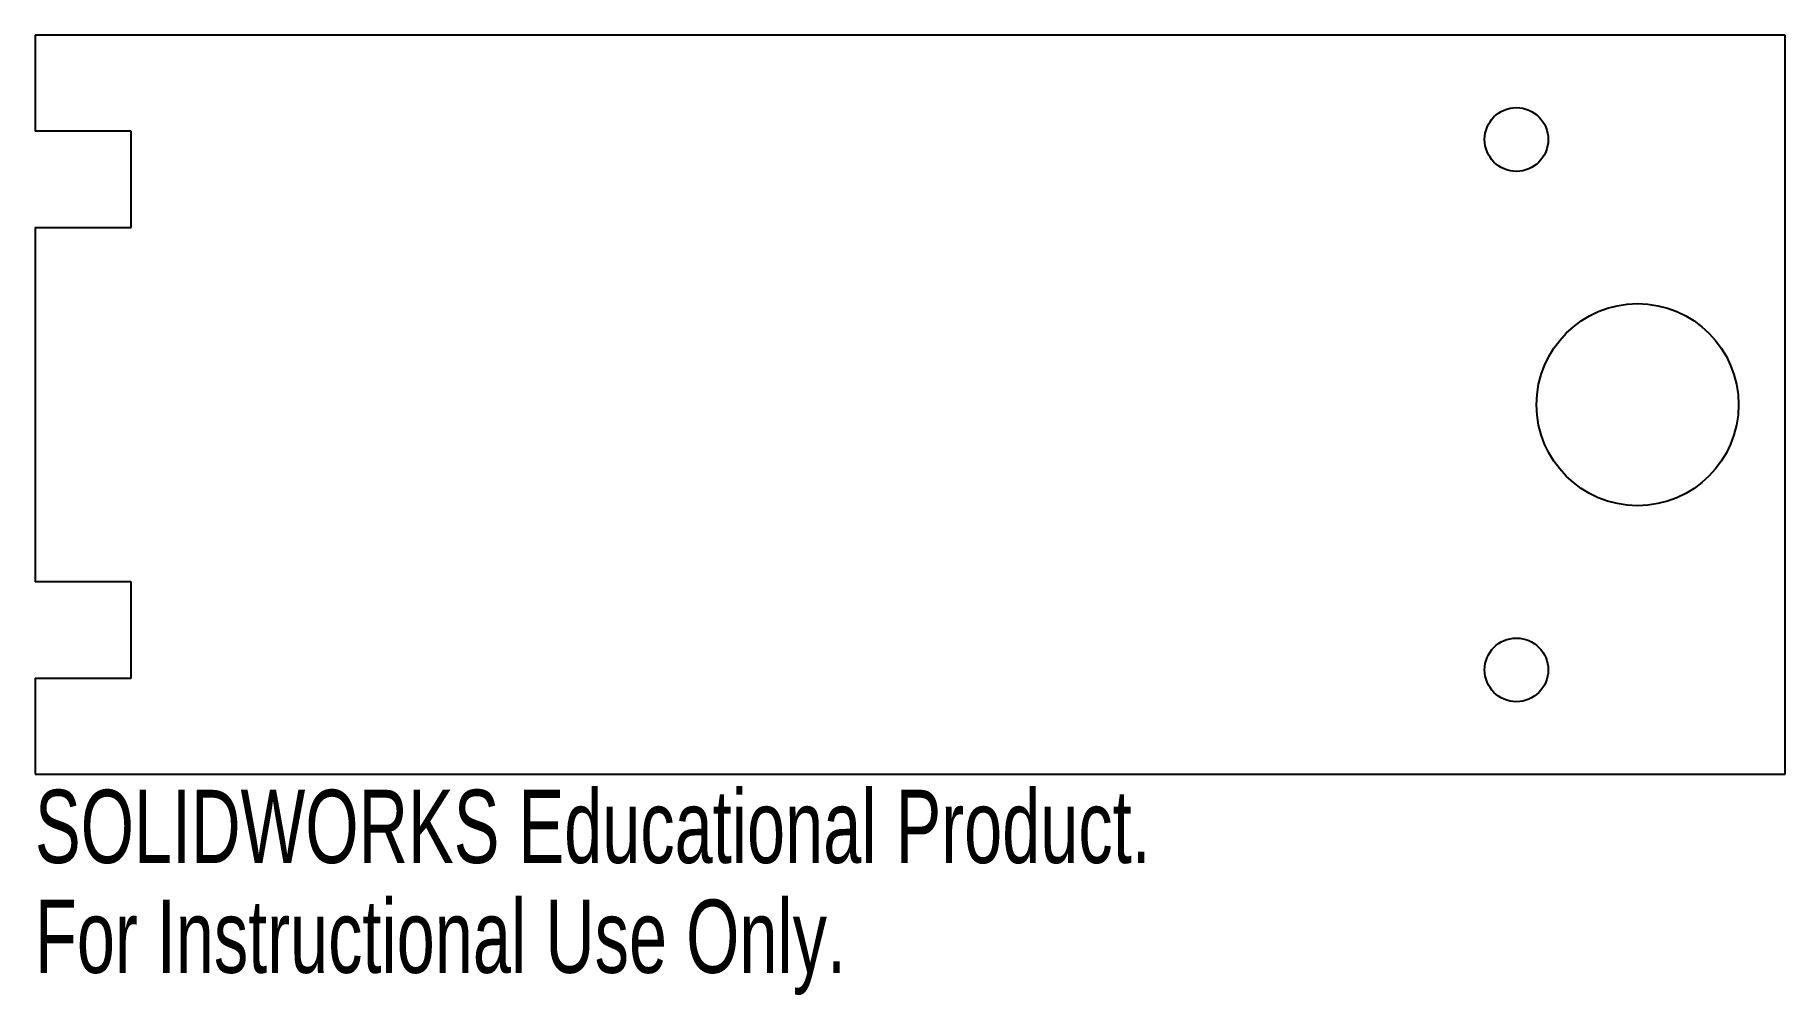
# Model space of a CAD drawing. Header units: inches. Extents: x -2.27 to 2.27, y -1.53 to 0.96.
import ezdxf

# ---------------------------------------------------------------- set-up
doc = ezdxf.new("R2010")
doc.units = ezdxf.units.IN
doc.header["$MEASUREMENT"] = 0
doc.styles.add('SLDTEXTSTYLE0', font='TXT', dxfattribs={"width": 0.7})

msp = doc.modelspace()

# ---------------------------------------------------------------- linework, layer by layer
at = {"color": 7, "linetype": 'Continuous', "lineweight": 25}
for p, q in [((2.275, 0.9604), (-2.275, 0.9604)), ((-2.275, 0.9604), (-2.275, 0.7104)), ((2.275, -0.9604), (2.275, 0.9604)), ((-2.025, 0.7104), (-2.275, 0.7104)), ((-2.025, 0.4604), (-2.025, 0.7104)), ((-2.275, 0.4604), (-2.025, 0.4604)), ((-2.275, 0.4604), (-2.275, -0.4604)), ((-2.025, -0.4604), (-2.275, -0.4604)), ((-2.025, -0.7104), (-2.025, -0.4604)), ((-2.275, -0.7104), (-2.025, -0.7104)), ((-2.275, -0.7104), (-2.275, -0.9604)), ((-2.275, -0.9604), (2.275, -0.9604))]:
    msp.add_line(p, q, dxfattribs=at)
for centre, radius in [((1.5767, 0.689), 0.0828), ((1.8917, 0), 0.2625), ((1.5767, -0.689), 0.0827)]:
    msp.add_circle(centre, radius, dxfattribs=at)

# ---------------------------------------------------------------- texts
at = {"color": 7, "linetype": 'Continuous', "char_height": 0.1903, "attachment_point": 1, "style": 'SLDTEXTSTYLE0'}
for s, insert in [('SOLIDWORKS Educational Product.', (-2.275, -1.0006)), ('For Instructional Use Only.', (-2.275, -1.286))]:
    msp.add_mtext(s, dxfattribs=dict(at, insert=insert))

doc.saveas('drawing.dxf')
